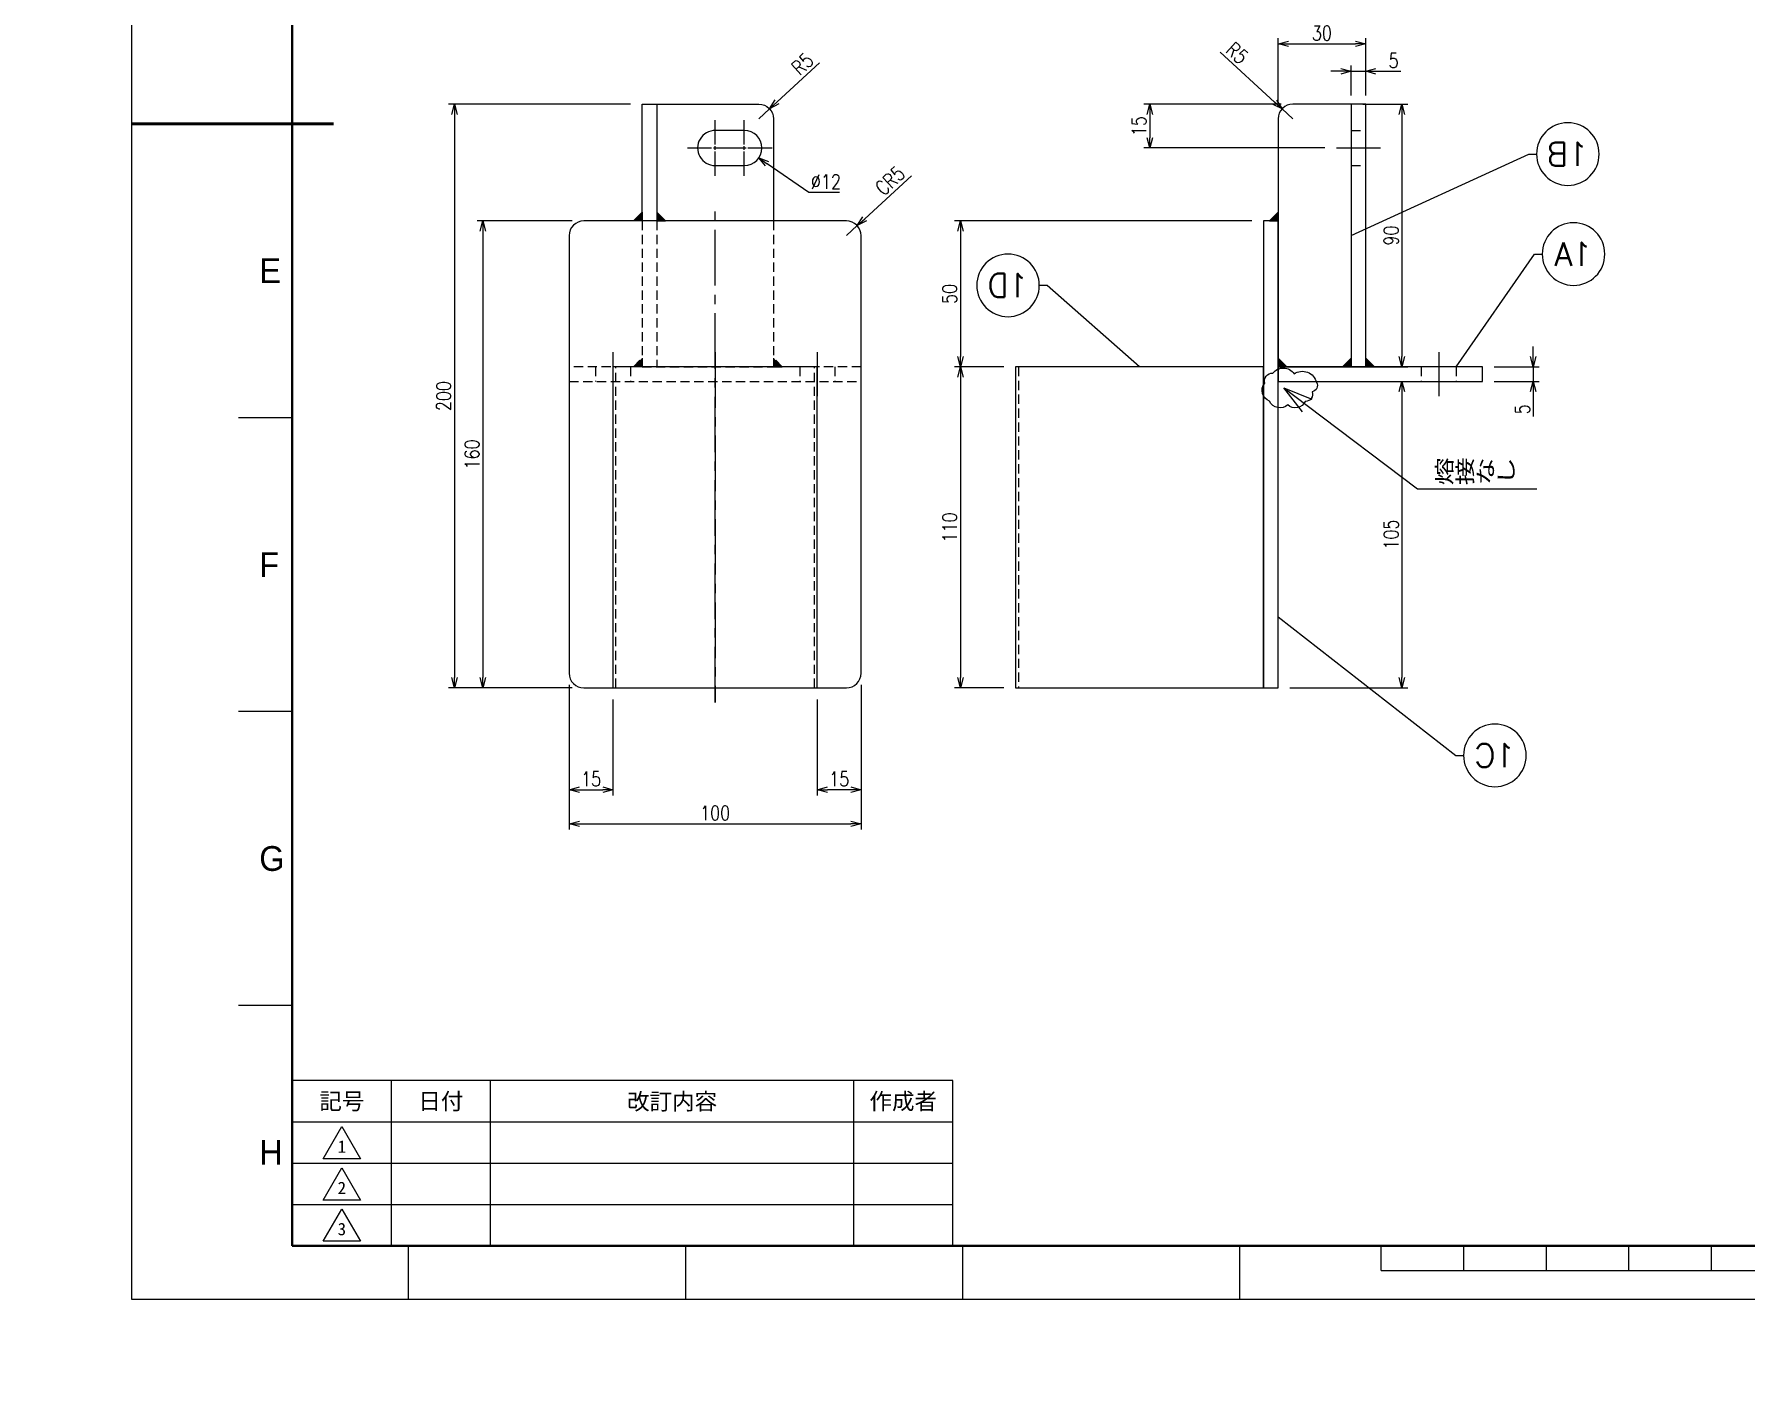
# Model space of a CAD drawing. Header units: millimetres. Extents: x 0 to 3072, y 0 to 1489.
# Drawn here: x 0 to 586, y 0 to 466 of the extents above; entities that cross this region are included whole.
import ezdxf
from ezdxf import colors
from ezdxf.entities.mleader import LeaderData, LeaderLine
from ezdxf.enums import TextEntityAlignment as Align
from ezdxf.math import Vec2, Vec3

# ---------------------------------------------------------------- set-up
doc = ezdxf.new("R2010")
doc.units = ezdxf.units.MM
doc.linetypes.add('CENTER2', pattern=[28.575, 19.05, -3.175, 3.175, -3.175])
doc.linetypes.add('HIDDEN2', pattern=[4.7625, 3.175, -1.5875])
for name, color, linetype, lineweight in [('01_外形線', 7, 'Continuous', 25), ('02_細線', 5, 'Continuous', 13), ('03_かくれ線', 6, 'HIDDEN2', 13), ('04_中心線', 1, 'CENTER2', 9), ('07_寸法線', 3, 'Continuous', 9), ('08_ハッチング', 5, 'Continuous', 13), ('99_図枠', 7, 'Continuous', 40)]:
    doc.layers.add(name, color=color, linetype=linetype, lineweight=lineweight)
doc.styles.add('MS_G', font='MS Gothic.ttf')
doc.styles.get("Standard").update_dxf_attribs({"font": 'arial.ttf'})
doc.styles.add('寸法用', font='simplex.shx', dxfattribs={"width": 0.8, "bigfont": '@extfont2.shx'})
doc.styles.add('表題用', font='MS PGothic.ttf')
doc.dimstyles.new('機械製図用', dxfattribs={"dimtxt": 3.5, "dimasz": 3.5, "dimexe": 2, "dimexo": 0, "dimgap": 1.2, "dimtad": 1, "dimdsep": 46, "dimtxsty": '寸法用', "dimblk": 'OPEN30', "dimcen": 0, "dimclrd": 256, "dimclre": 256, "dimclrt": 7, "dimazin": 2, "dimtm": 1e-09, "dimtfac": 0.75, "dimtmove": 0, "dimatfit": 3, "dimldrblk": 'OPEN30', "dimfxl": 1, "dimlwd": -1, "dimlwe": -1, "dimarcsym": 0})
doc.dimstyles.new('機械製図用$3', dxfattribs={"dimtxt": 3.5, "dimasz": 3.5, "dimexe": 2, "dimexo": 0, "dimgap": 1.2, "dimtad": 1, "dimtih": 1, "dimtoh": 1, "dimdsep": 46, "dimtxsty": '寸法用', "dimblk": 'OPEN30', "dimcen": 0, "dimsd1": 1, "dimclrd": 256, "dimclre": 256, "dimclrt": 7, "dimazin": 2, "dimtm": 1e-09, "dimtfac": 0.75, "dimtofl": 0, "dimtmove": 0, "dimatfit": 3, "dimldrblk": 'OPEN30', "dimfxl": 1, "dimlwd": -1, "dimlwe": -1, "dimarcsym": 0})

# ---------------------------------------------------------------- blocks, each defined once
blk = doc.blocks.new('*U76')
at = {"layer": '04_中心線', "color": 0, "linetype": 'CENTER2', "transparency": 16777216}
for p, q in [((0, 1.2), (0, 9.5)), ((-9.5, 0), (-1.2, 0)), ((1.2, 0), (9.5, 0)), ((0, -9.5), (0, -1.2))]:
    blk.add_line(p, q, dxfattribs=at)
at = {"layer": '04_中心線', "color": 0, "linetype": 'Continuous', "transparency": 16777216}
for p, q in [((-0.6, 0), (0.6, 0)), ((0, -0.6), (0, 0.6))]:
    blk.add_line(p, q, dxfattribs=at)
blk = doc.blocks.new('_Open30')
at = {"color": 0, "linetype": 'ByBlock', "lineweight": -2}
for p, q in [((-1, 0.268), (0, 0)), ((0, 0), (-1, -0.268)), ((0, 0), (-1, 0))]:
    blk.add_line(p, q, dxfattribs=at)
blk = doc.blocks.new('*D77')
at = {"layer": '07_寸法線', "transparency": 16777216}
for p, q in [((426.21, 440.9), (426.21, 464.56)), ((456.21, 445.9), (456.21, 464.56)), ((429.71, 462.56), (452.71, 462.56))]:
    blk.add_line(p, q, dxfattribs=at)
at = {"layer": 'Defpoints', "color": 0, "transparency": 16777216}
for p in [(456.21, 462.56), (456.21, 441.9), (426.21, 436.9)]:
    blk.add_point(p, dxfattribs=at)
at = {"layer": '07_寸法線', "transparency": 16777216, "xscale": 3.5, "yscale": 3.5, "zscale": 3.5, "rotation": 180}
blk.add_blockref('_Open30', (426.21, 462.56), dxfattribs=at)
at = {"layer": '07_寸法線', "transparency": 16777216, "xscale": 3.5, "yscale": 3.5, "zscale": 3.5}
blk.add_blockref('_Open30', (456.21, 462.56), dxfattribs=at)
at = {"layer": '07_寸法線', "color": 7, "transparency": 16777216, "insert": (441.21, 466.26), "char_height": 5, "attachment_point": 5, "style": '寸法用'}
blk.add_mtext('30', dxfattribs=at)
blk = doc.blocks.new('*D78')
at = {"layer": '07_寸法線', "transparency": 16777216}
for p, q in [((447.71, 453.17), (444.21, 453.17)), ((451.21, 444.9), (451.21, 455.17)), ((451.21, 453.17), (456.21, 453.17)), ((456.21, 444.9), (456.21, 455.17)), ((459.71, 453.17), (468.28, 453.17))]:
    blk.add_line(p, q, dxfattribs=at)
at = {"layer": 'Defpoints', "color": 0, "transparency": 16777216}
for p in [(456.21, 453.17), (451.21, 441.9), (456.21, 441.9)]:
    blk.add_point(p, dxfattribs=at)
at = {"layer": '07_寸法線', "transparency": 16777216, "xscale": 3.5, "yscale": 3.5, "zscale": 3.5}
blk.add_blockref('_Open30', (451.21, 453.17), dxfattribs=at)
at = {"layer": '07_寸法線', "transparency": 16777216, "xscale": 3.5, "yscale": 3.5, "zscale": 3.5, "rotation": 180}
blk.add_blockref('_Open30', (456.21, 453.17), dxfattribs=at)
at = {"layer": '07_寸法線', "color": 7, "transparency": 16777216, "insert": (465.75, 456.87), "char_height": 5, "attachment_point": 5, "style": '寸法用'}
blk.add_mtext('5', dxfattribs=at)
blk = doc.blocks.new('*D79')
at = {"layer": '07_寸法線', "transparency": 16777216}
for p, q in [((204.29, 441.9), (141.97, 441.9)), ((143.97, 438.4), (143.97, 245.4)), ((184.29, 241.9), (141.97, 241.9))]:
    blk.add_line(p, q, dxfattribs=at)
at = {"layer": 'Defpoints', "color": 0, "transparency": 16777216}
for p in [(208.29, 441.9), (143.97, 241.9), (188.29, 241.9)]:
    blk.add_point(p, dxfattribs=at)
at = {"layer": '07_寸法線', "transparency": 16777216, "xscale": 3.5, "yscale": 3.5, "zscale": 3.5}
for p, rotation in [((143.97, 441.9), 90), ((143.97, 241.9), 270)]:
    blk.add_blockref('_Open30', p, dxfattribs=dict(at, rotation=rotation))
at = {"layer": '07_寸法線', "color": 7, "transparency": 16777216, "insert": (140.27, 341.9), "char_height": 5, "attachment_point": 5, "rotation": 90, "style": '寸法用'}
blk.add_mtext('200', dxfattribs=at)
blk = doc.blocks.new('*D80')
at = {"layer": '07_寸法線', "transparency": 16777216}
for p, q in [((183.29, 242.9), (183.29, 193.31)), ((283.29, 242.9), (283.29, 193.31)), ((186.79, 195.31), (279.79, 195.31))]:
    blk.add_line(p, q, dxfattribs=at)
at = {"layer": 'Defpoints', "color": 0, "transparency": 16777216}
for p in [(183.29, 246.9), (283.29, 246.9), (283.29, 195.31)]:
    blk.add_point(p, dxfattribs=at)
at = {"layer": '07_寸法線', "transparency": 16777216, "xscale": 3.5, "yscale": 3.5, "zscale": 3.5, "rotation": 180}
blk.add_blockref('_Open30', (183.29, 195.31), dxfattribs=at)
at = {"layer": '07_寸法線', "transparency": 16777216, "xscale": 3.5, "yscale": 3.5, "zscale": 3.5}
blk.add_blockref('_Open30', (283.29, 195.31), dxfattribs=at)
at = {"layer": '07_寸法線', "color": 7, "transparency": 16777216, "insert": (233.29, 199.01), "char_height": 5, "attachment_point": 5, "style": '寸法用'}
blk.add_mtext('100', dxfattribs=at)
blk = doc.blocks.new('*D93')
at = {"layer": '07_寸法線', "transparency": 16777216}
for p, q in [((283.29, 242.9), (283.29, 205)), ((268.29, 237.9), (268.29, 205)), ((279.79, 207), (271.79, 207))]:
    blk.add_line(p, q, dxfattribs=at)
at = {"layer": 'Defpoints', "color": 0, "transparency": 16777216}
for p in [(283.29, 246.9), (268.29, 241.9), (268.29, 207)]:
    blk.add_point(p, dxfattribs=at)
at = {"layer": '07_寸法線', "transparency": 16777216, "xscale": 3.5, "yscale": 3.5, "zscale": 3.5, "rotation": 180}
blk.add_blockref('_Open30', (268.29, 207), dxfattribs=at)
at = {"layer": '07_寸法線', "transparency": 16777216, "xscale": 3.5, "yscale": 3.5, "zscale": 3.5}
blk.add_blockref('_Open30', (283.29, 207), dxfattribs=at)
at = {"layer": '07_寸法線', "color": 7, "transparency": 16777216, "insert": (275.79, 210.7), "char_height": 5, "attachment_point": 5, "style": '寸法用'}
blk.add_mtext('15', dxfattribs=at)
blk = doc.blocks.new('*D94')
at = {"layer": '07_寸法線', "transparency": 16777216}
for p, q in [((455.21, 441.9), (470.59, 441.9)), ((468.59, 438.4), (468.59, 355.4)), ((455.21, 351.9), (470.59, 351.9))]:
    blk.add_line(p, q, dxfattribs=at)
at = {"layer": 'Defpoints', "color": 0, "transparency": 16777216}
for p in [(451.21, 441.9), (451.21, 351.9), (468.59, 351.9)]:
    blk.add_point(p, dxfattribs=at)
at = {"layer": '07_寸法線', "transparency": 16777216, "xscale": 3.5, "yscale": 3.5, "zscale": 3.5}
for p, rotation in [((468.59, 441.9), 90), ((468.59, 351.9), 270)]:
    blk.add_blockref('_Open30', p, dxfattribs=dict(at, rotation=rotation))
at = {"layer": '07_寸法線', "color": 7, "transparency": 16777216, "insert": (464.89, 396.9), "char_height": 5, "attachment_point": 5, "rotation": 90, "style": '寸法用'}
blk.add_mtext('90', dxfattribs=at)
blk = doc.blocks.new('*D95')
at = {"layer": '07_寸法線', "transparency": 16777216}
for p, q in [((427.21, 441.9), (380.23, 441.9)), ((382.23, 438.4), (382.23, 430.4)), ((442.21, 426.9), (380.23, 426.9))]:
    blk.add_line(p, q, dxfattribs=at)
at = {"layer": 'Defpoints', "color": 0, "transparency": 16777216}
for p in [(431.21, 441.9), (382.23, 426.9), (446.21, 426.9)]:
    blk.add_point(p, dxfattribs=at)
at = {"layer": '07_寸法線', "transparency": 16777216, "xscale": 3.5, "yscale": 3.5, "zscale": 3.5}
for p, rotation in [((382.23, 441.9), 90), ((382.23, 426.9), 270)]:
    blk.add_blockref('_Open30', p, dxfattribs=dict(at, rotation=rotation))
at = {"layer": '07_寸法線', "color": 7, "transparency": 16777216, "insert": (378.53, 434.4), "char_height": 5, "attachment_point": 5, "rotation": 90, "style": '寸法用'}
blk.add_mtext('15', dxfattribs=at)
blk = doc.blocks.new('*D82')
at = {"layer": '07_寸法線', "transparency": 16777216}
for p, q in [((183.29, 242.9), (183.29, 205)), ((198.29, 237.9), (198.29, 205)), ((186.79, 207), (194.79, 207))]:
    blk.add_line(p, q, dxfattribs=at)
at = {"layer": 'Defpoints', "color": 0, "transparency": 16777216}
for p in [(183.29, 246.9), (198.29, 241.9), (198.29, 207)]:
    blk.add_point(p, dxfattribs=at)
at = {"layer": '07_寸法線', "transparency": 16777216, "xscale": 3.5, "yscale": 3.5, "zscale": 3.5, "rotation": 180}
blk.add_blockref('_Open30', (183.29, 207), dxfattribs=at)
at = {"layer": '07_寸法線', "transparency": 16777216, "xscale": 3.5, "yscale": 3.5, "zscale": 3.5}
blk.add_blockref('_Open30', (198.29, 207), dxfattribs=at)
at = {"layer": '07_寸法線', "color": 7, "transparency": 16777216, "insert": (190.79, 210.7), "char_height": 5, "attachment_point": 5, "style": '寸法用'}
blk.add_mtext('15', dxfattribs=at)
blk = doc.blocks.new('*D85')
at = {"layer": '07_寸法線', "transparency": 16777216}
for p, q in [((513.59, 355.4), (513.59, 358.9)), ((500.21, 351.9), (515.59, 351.9)), ((513.59, 351.9), (513.59, 346.9)), ((500.21, 346.9), (515.59, 346.9)), ((513.59, 343.4), (513.59, 334.83))]:
    blk.add_line(p, q, dxfattribs=at)
at = {"layer": 'Defpoints', "color": 0, "transparency": 16777216}
for p in [(496.21, 351.9), (496.21, 346.9), (513.59, 346.9)]:
    blk.add_point(p, dxfattribs=at)
at = {"layer": '07_寸法線', "transparency": 16777216, "xscale": 3.5, "yscale": 3.5, "zscale": 3.5}
for p, rotation in [((513.59, 351.9), 270), ((513.59, 346.9), 90)]:
    blk.add_blockref('_Open30', p, dxfattribs=dict(at, rotation=rotation))
at = {"layer": '07_寸法線', "color": 7, "transparency": 16777216, "insert": (509.89, 337.36), "char_height": 5, "attachment_point": 5, "rotation": 90, "style": '寸法用'}
blk.add_mtext('5', dxfattribs=at)
blk = doc.blocks.new('*D86')
at = {"layer": '07_寸法線', "transparency": 16777216}
for p, q in [((184.29, 401.9), (151.71, 401.9)), ((153.71, 398.4), (153.71, 245.4)), ((184.29, 241.9), (151.71, 241.9))]:
    blk.add_line(p, q, dxfattribs=at)
at = {"layer": 'Defpoints', "color": 0, "transparency": 16777216}
for p in [(188.29, 401.9), (153.71, 241.9), (188.29, 241.9)]:
    blk.add_point(p, dxfattribs=at)
at = {"layer": '07_寸法線', "transparency": 16777216, "xscale": 3.5, "yscale": 3.5, "zscale": 3.5}
for p, rotation in [((153.71, 401.9), 90), ((153.71, 241.9), 270)]:
    blk.add_blockref('_Open30', p, dxfattribs=dict(at, rotation=rotation))
at = {"layer": '07_寸法線', "color": 7, "transparency": 16777216, "insert": (150.01, 321.9), "char_height": 5, "attachment_point": 5, "rotation": 90, "style": '寸法用'}
blk.add_mtext('160', dxfattribs=at)
blk = doc.blocks.new('*D87')
at = {"layer": '07_寸法線', "transparency": 16777216}
for p, q in [((442.81, 346.9), (470.59, 346.9)), ((468.59, 343.4), (468.59, 245.4)), ((430.21, 241.9), (470.59, 241.9))]:
    blk.add_line(p, q, dxfattribs=at)
at = {"layer": 'Defpoints', "color": 0, "transparency": 16777216}
for p in [(438.81, 346.9), (426.21, 241.9), (468.59, 241.9)]:
    blk.add_point(p, dxfattribs=at)
at = {"layer": '07_寸法線', "transparency": 16777216, "xscale": 3.5, "yscale": 3.5, "zscale": 3.5}
for p, rotation in [((468.59, 346.9), 90), ((468.59, 241.9), 270)]:
    blk.add_blockref('_Open30', p, dxfattribs=dict(at, rotation=rotation))
at = {"layer": '07_寸法線', "color": 7, "transparency": 16777216, "insert": (464.89, 294.4), "char_height": 5, "attachment_point": 5, "rotation": 90, "style": '寸法用'}
blk.add_mtext('105', dxfattribs=at)
blk = doc.blocks.new('*D98')
at = {"layer": '07_寸法線', "transparency": 16777216}
for p, q in [((265.37, 411.65), (251.1, 421.5)), ((275.91, 411.65), (265.37, 411.65))]:
    blk.add_line(p, q, dxfattribs=at)
at = {"layer": 'Defpoints', "color": 0, "transparency": 16777216}
for p in [(238.35, 430.31), (248.22, 423.49)]:
    blk.add_point(p, dxfattribs=at)
at = {"layer": '07_寸法線', "transparency": 16777216, "xscale": 3.5, "yscale": 3.5, "zscale": 3.5, "rotation": 145.3639110186868}
blk.add_blockref('_Open30', (248.22, 423.49), dxfattribs=at)
at = {"layer": '07_寸法線', "color": 7, "transparency": 16777216, "insert": (271.24, 415.35), "char_height": 5, "attachment_point": 5, "style": '寸法用'}
blk.add_mtext('∅12', dxfattribs=at)
blk = doc.blocks.new('*D99')
at = {"layer": '07_寸法線', "transparency": 16777216}
for p, q in [((406.28, 459.73), (424.94, 442.64)), ((431.21, 436.9), (427.53, 440.27))]:
    blk.add_line(p, q, dxfattribs=at)
at = {"layer": 'Defpoints', "color": 0, "transparency": 16777216}
for p in [(427.53, 440.27), (431.21, 436.9)]:
    blk.add_point(p, dxfattribs=at)
at = {"layer": '07_寸法線', "transparency": 16777216, "xscale": 3.5, "yscale": 3.5, "zscale": 3.5, "rotation": 317.5113801995701}
blk.add_blockref('_Open30', (427.53, 440.27), dxfattribs=at)
at = {"layer": '07_寸法線', "color": 7, "transparency": 16777216, "insert": (412.12, 459.4), "char_height": 5, "attachment_point": 5, "rotation": 317.51138, "style": '寸法用'}
blk.add_mtext('R5', dxfattribs=at)
blk = doc.blocks.new('*D100')
at = {"layer": '07_寸法線', "transparency": 16777216}
for p, q in [((269.05, 456.04), (254.53, 442.66)), ((248.29, 436.9), (251.96, 440.29))]:
    blk.add_line(p, q, dxfattribs=at)
at = {"layer": 'Defpoints', "color": 0, "transparency": 16777216}
for p in [(251.96, 440.29), (248.29, 436.9)]:
    blk.add_point(p, dxfattribs=at)
at = {"layer": '07_寸法線', "transparency": 16777216, "xscale": 3.5, "yscale": 3.5, "zscale": 3.5, "rotation": 222.6813392306678}
blk.add_blockref('_Open30', (251.96, 440.29), dxfattribs=at)
at = {"layer": '07_寸法線', "color": 7, "transparency": 16777216, "insert": (263.21, 455.69), "char_height": 5, "attachment_point": 5, "rotation": 42.68134, "style": '寸法用'}
blk.add_mtext('R5', dxfattribs=at)
blk = doc.blocks.new('*D101')
at = {"layer": '07_寸法線', "transparency": 16777216}
for p, q in [((300.52, 417.4), (284.53, 402.66)), ((278.29, 396.9), (281.96, 400.29))]:
    blk.add_line(p, q, dxfattribs=at)
at = {"layer": 'Defpoints', "color": 0, "transparency": 16777216}
for p in [(281.96, 400.29), (278.29, 396.9)]:
    blk.add_point(p, dxfattribs=at)
at = {"layer": '07_寸法線', "transparency": 16777216, "xscale": 3.5, "yscale": 3.5, "zscale": 3.5, "rotation": 222.6813392306607}
blk.add_blockref('_Open30', (281.96, 400.29), dxfattribs=at)
at = {"layer": '07_寸法線', "color": 7, "transparency": 16777216, "insert": (293.21, 415.69), "char_height": 5, "attachment_point": 5, "rotation": 42.68134, "style": '寸法用'}
blk.add_mtext('CR5', dxfattribs=at)
blk = doc.blocks.new('*D106')
at = {"layer": '07_寸法線', "transparency": 16777216}
for p, q in [((332.21, 351.9), (315.34, 351.9)), ((317.34, 348.4), (317.34, 245.4)), ((332.21, 241.9), (315.34, 241.9))]:
    blk.add_line(p, q, dxfattribs=at)
at = {"layer": 'Defpoints', "color": 0, "transparency": 16777216}
for p in [(336.21, 351.9), (317.34, 241.9), (336.21, 241.9)]:
    blk.add_point(p, dxfattribs=at)
at = {"layer": '07_寸法線', "transparency": 16777216, "xscale": 3.5, "yscale": 3.5, "zscale": 3.5}
for p, rotation in [((317.34, 351.9), 90), ((317.34, 241.9), 270)]:
    blk.add_blockref('_Open30', p, dxfattribs=dict(at, rotation=rotation))
at = {"layer": '07_寸法線', "color": 7, "transparency": 16777216, "insert": (313.64, 296.9), "char_height": 5, "attachment_point": 5, "rotation": 90, "style": '寸法用'}
blk.add_mtext('110', dxfattribs=at)
blk = doc.blocks.new('*D107')
at = {"layer": '07_寸法線', "transparency": 16777216}
for p, q in [((417.21, 401.9), (315.34, 401.9)), ((317.34, 398.4), (317.34, 355.4)), ((332.21, 351.9), (315.34, 351.9))]:
    blk.add_line(p, q, dxfattribs=at)
at = {"layer": 'Defpoints', "color": 0, "transparency": 16777216}
for p in [(421.21, 401.9), (317.34, 351.9), (336.21, 351.9)]:
    blk.add_point(p, dxfattribs=at)
at = {"layer": '07_寸法線', "transparency": 16777216, "xscale": 3.5, "yscale": 3.5, "zscale": 3.5}
for p, rotation in [((317.34, 401.9), 90), ((317.34, 351.9), 270)]:
    blk.add_blockref('_Open30', p, dxfattribs=dict(at, rotation=rotation))
at = {"layer": '07_寸法線', "color": 7, "transparency": 16777216, "insert": (313.64, 376.9), "char_height": 5, "attachment_point": 5, "rotation": 90, "style": '寸法用'}
blk.add_mtext('50', dxfattribs=at)
blk = doc.blocks.new('AM_BALLOON1')
at = {"transparency": 16777216}
blk.add_circle((0, 0), 5, dxfattribs=at)
blk.add_attdef('B_NUMBER', text='', height=3, dxfattribs=at).set_placement((0, 0), align=Align.MIDDLE_CENTER)
blk = doc.blocks.new('_OPEN')
at = {"color": 0, "linetype": 'ByBlock'}
for p, q in [((-1, 0.17), (0, 0)), ((0, 0), (-1, -0.17)), ((0, 0), (-1, 0))]:
    blk.add_line(p, q, dxfattribs=at)
blk = doc.blocks.new('_TagCircle')
at = {"color": 0, "linetype": 'ByBlock', "lineweight": -2, "transparency": 16777216}
blk.add_circle((0, 0), 4, dxfattribs=at)
at = {"color": 0, "transparency": 16777216, "style": '寸法用'}
blk.add_attdef('タグ番号', text='', height=3, dxfattribs=at).set_placement((0, -1.5), align=Align.CENTER)
blk = doc.blocks.new('_None')
blk = doc.blocks.new('*U141')
at = {"layer": '04_中心線', "color": 0, "linetype": 'CENTER2', "transparency": 16777216}
for p, q in [((0, 1.2), (0, 9.5)), ((-9.5, 0), (-1.2, 0)), ((1.2, 0), (9.5, 0)), ((0, -9.5), (0, -1.2))]:
    blk.add_line(p, q, dxfattribs=at)
at = {"layer": '04_中心線', "color": 0, "linetype": 'Continuous', "transparency": 16777216}
for p, q in [((-0.6, 0), (0.6, 0)), ((0, -0.6), (0, 0.6))]:
    blk.add_line(p, q, dxfattribs=at)

msp = doc.modelspace()

# ---------------------------------------------------------------- hatches: boundary and pattern name
at = {"layer": '01_外形線'}
h = msp.add_hatch(color=3, dxfattribs=at)
h.dxf.hatch_style = 1
h.paths.add_polyline_path([(205.286, 401.896), (208.286, 401.896), (208.286, 404.896)])
h = msp.add_hatch(color=3, dxfattribs=at)
h.dxf.hatch_style = 1
h.paths.add_polyline_path([(213.286, 404.896), (213.286, 401.896), (216.286, 401.896)])
h = msp.add_hatch(color=3, dxfattribs=at)
h.dxf.hatch_style = 1
h.paths.add_polyline_path([(423.213, 401.896), (426.213, 401.896), (426.213, 404.896)])
h = msp.add_hatch(color=3, dxfattribs=at)
h.dxf.hatch_style = 1
h.paths.add_polyline_path([(426.213, 354.896), (426.213, 351.896), (429.213, 351.896)])
h = msp.add_hatch(color=3, dxfattribs=at)
h.dxf.hatch_style = 1
h.paths.add_polyline_path([(448.213, 351.896), (451.213, 351.896), (451.213, 354.896)])
h = msp.add_hatch(color=3, dxfattribs=at)
h.dxf.hatch_style = 1
h.paths.add_polyline_path([(456.213, 354.896), (456.213, 351.896), (459.213, 351.896)])
at = {"layer": '03_かくれ線'}
h = msp.add_hatch(color=6, dxfattribs=at)
h.dxf.hatch_style = 1
h.paths.add_polyline_path([(205.286, 351.896), (208.286, 351.896), (208.286, 354.896)])
h = msp.add_hatch(color=6, dxfattribs=at)
h.dxf.hatch_style = 1
h.paths.add_polyline_path([(253.286, 354.896), (253.286, 351.896), (256.286, 351.896)])

# ---------------------------------------------------------------- linework, layer by layer
at = {"layer": '01_外形線'}
for p, q in [((213.286, 441.896), (213.286, 401.896)), ((451.213, 441.896), (451.213, 351.896)), ((243.286, 432.896), (233.394, 432.895)), ((233.286, 420.896), (243.286, 420.896))]:
    msp.add_line(p, q, dxfattribs=at)
msp.add_lwpolyline([(208.286, 401.896), (208.286, 441.896), (248.286, 441.896, -0.4142136), (253.286, 436.896), (253.286, 401.896)], format="xyb", dxfattribs=at)
for points in [[(426.213, 351.896), (456.213, 351.896), (456.213, 441.896), (431.213, 441.896, 0.4142136), (426.213, 436.896)], [(188.286, 241.896), (278.286, 241.896, 0.4142136), (283.286, 246.896), (283.286, 396.896, 0.4142136), (278.286, 401.896), (188.286, 401.896, 0.4142136), (183.286, 396.896), (183.286, 246.896, 0.4142136)]]:
    msp.add_lwpolyline(points, format="xyb", close=True, dxfattribs=at)
for points in [[(421.213, 241.896), (426.213, 241.896), (426.213, 401.896), (421.213, 401.896)], [(198.286, 241.896), (268.286, 241.896), (268.286, 351.896), (198.286, 351.896)], [(336.213, 241.896), (421.213, 241.896), (421.213, 351.896), (336.213, 351.896)], [(426.213, 346.896), (496.213, 346.896), (496.213, 351.896), (426.213, 351.896)]]:
    msp.add_lwpolyline(points, close=True, dxfattribs=at)
for centre, start, end in [((233.286, 426.896), 88.972688, 270), ((243.286, 426.896), 270, 90)]:
    msp.add_arc(centre, 6, start, end, dxfattribs=at)
at = {"layer": '02_細線', "color": 1}
msp.add_lwpolyline([(431.658, 349.498, -0.5205671), (439.342, 346.592, -0.5205671), (437.888, 343.374, -0.5205671), (435.5, 340.053, -0.5205671), (429.477, 338.912, -0.5205671), (423.247, 340.157, -0.5205671), (421.585, 346.281, -0.5205671), (424.389, 349.706, -0.5205671)], format="xyb", close=True, dxfattribs=at)
at = {"layer": '03_かくれ線'}
for p, q in [((451.213, 432.896), (456.213, 432.896)), ((451.213, 420.896), (456.213, 420.896)), ((208.286, 401.896), (208.286, 351.896)), ((213.286, 401.896), (213.286, 351.896)), ((253.286, 401.896), (253.286, 351.896)), ((192.286, 351.896), (192.286, 346.896)), ((199.286, 241.896), (199.286, 351.896)), ((204.286, 351.896), (204.286, 346.896)), ((208.286, 351.896), (253.286, 351.896)), ((262.286, 351.896), (262.286, 346.896)), ((267.286, 241.896), (267.286, 351.896)), ((274.286, 351.896), (274.286, 346.896)), ((337.213, 351.896), (337.213, 241.896)), ((475.213, 351.896), (475.213, 346.896)), ((487.213, 351.896), (487.213, 346.896))]:
    msp.add_line(p, q, dxfattribs=at)
msp.add_lwpolyline([(183.286, 346.896), (283.286, 346.896), (283.286, 351.896), (183.286, 351.896)], close=True, dxfattribs=at)
at = {"layer": '03_かくれ線', "color": 6}
for points in [[(208.286, 351.896), (205.286, 351.896), (208.286, 354.896), (208.286, 351.896)], [(253.286, 351.896), (256.286, 351.896), (253.286, 354.896), (253.286, 351.896)]]:
    msp.add_lwpolyline(points, dxfattribs=at)
at = {"layer": '04_中心線'}
for p, q in [((446.213, 426.896), (461.213, 426.896)), ((233.286, 236.896), (233.286, 406.896)), ((198.286, 356.896), (198.286, 341.896)), ((233.286, 356.896), (233.286, 341.896)), ((233.286, 356.896), (233.286, 236.896)), ((268.286, 356.896), (268.286, 341.896)), ((481.213, 356.896), (481.213, 341.896))]:
    msp.add_line(p, q, dxfattribs=at)
at = {"layer": '08_ハッチング'}
for points in [[(208.286, 401.896), (205.286, 401.896), (208.286, 404.896), (208.286, 401.896)], [(213.286, 401.896), (216.286, 401.896), (213.286, 404.896), (213.286, 401.896)], [(426.213, 401.896), (426.213, 404.896), (423.213, 401.896), (426.213, 401.896)], [(426.213, 351.896), (429.213, 351.896), (426.213, 354.896), (426.213, 351.896)], [(451.213, 351.896), (448.213, 351.896), (451.213, 354.896), (451.213, 351.896)], [(456.213, 351.896), (459.213, 351.896), (456.213, 354.896), (456.213, 351.896)]]:
    msp.add_lwpolyline(points, dxfattribs=at)
at = {"layer": '99_図枠', "lineweight": 53}
msp.add_line((33.326, 435.186), (102.569, 435.186), dxfattribs=at)
at = {"layer": '99_図枠', "lineweight": 25}
for p, q in [((88.426, 334.481), (70.041, 334.481)), ((88.426, 233.775), (70.041, 233.775)), ((88.426, 133.07), (70.041, 133.07)), ((88.426, 93.179), (314.712, 93.179)), ((128.267, 32.447), (128.267, 50.751)), ((223.208, 32.447), (223.208, 50.751)), ((318.149, 32.447), (318.149, 50.751)), ((413.09, 32.447), (413.09, 50.751)), ((461.543, 42.265), (461.543, 50.751)), ((489.829, 42.265), (489.829, 50.751)), ((518.115, 42.265), (518.115, 50.751)), ((546.4, 42.265), (546.4, 50.751)), ((574.686, 42.265), (574.686, 50.751)), ((461.543, 42.265), (744.4, 42.265))]:
    msp.add_line(p, q, dxfattribs=at)
at = {"layer": '99_図枠', "lineweight": 13}
for p, q in [((122.369, 50.751), (122.369, 107.322)), ((156.312, 50.751), (156.312, 107.322)), ((280.769, 50.751), (280.769, 107.322)), ((88.426, 79.036), (314.712, 79.036)), ((88.426, 64.893), (314.712, 64.893))]:
    msp.add_line(p, q, dxfattribs=at)
at = {"layer": '99_図枠'}
msp.add_lwpolyline([(88.426, 50.751), (1154.232, 50.751), (1154.232, 819.621), (88.426, 819.621)], close=True, dxfattribs=at)
at = {"layer": '99_図枠', "lineweight": 25}
msp.add_lwpolyline([(88.426, 50.751), (314.712, 50.751), (314.712, 107.322), (88.426, 107.322)], close=True, dxfattribs=at)
at = {"layer": '99_図枠', "lineweight": 13}
for points in [[(99.034, 80.538), (105.398, 91.562), (111.762, 80.538), (99.034, 80.538)], [(99.034, 66.396), (105.398, 77.419), (111.762, 66.396), (99.034, 66.396)], [(99.034, 52.253), (105.398, 63.276), (111.762, 52.253), (99.034, 52.253)]]:
    msp.add_lwpolyline(points, dxfattribs=at)
at = {"layer": 'Defpoints'}
msp.add_lwpolyline([(33.326, 32.447), (1172.618, 32.447), (1172.618, 838.007), (33.326, 838.007)], close=True, dxfattribs=at)

# ---------------------------------------------------------------- block references
at = {"layer": '04_中心線', "linetype": 'CENTER2'}
for name, p in [('*U76', (233.286, 426.896)), ('*U141', (243.286, 426.896))]:
    msp.add_blockref(name, p, dxfattribs=at)

# ---------------------------------------------------------------- texts
at = {"layer": '99_図枠', "lineweight": 13, "style": '表題用'}
for s, p in [('E', (77.112, 384.833)), ('F', (77.112, 284.128)), ('G', (77.112, 183.423)), ('H', (77.112, 82.717))]:
    msp.add_text(s, height=8.486, dxfattribs=at).set_placement(p, align=Align.MIDDLE_LEFT)
at = {"layer": '99_図枠', "style": '表題用'}
for s, p in [('記号', (105.398, 100.251)), ('日付', (139.341, 100.251)), ('作成者', (297.741, 100.251))]:
    msp.add_text(s, height=5.6571, dxfattribs=at).set_placement(p, align=Align.MIDDLE_CENTER)
msp.add_text('改訂内容', height=5.6571, dxfattribs=at).set_placement((218.541, 100.251), align=Align.MIDDLE)
at = {"layer": '99_図枠', "lineweight": 13, "style": 'MS_G'}
for s, p in [('1', (105.398, 84.693)), ('2', (105.398, 70.551)), ('3', (105.398, 56.408))]:
    msp.add_text(s, height=4.243, dxfattribs=at).set_placement(p, align=Align.MIDDLE)

# ---------------------------------------------------------------- dimensions: what is measured, and where the dimension line sits
at = {"layer": '07_寸法線'}
for base, p1, p2, override, picture, middle in [((456.213, 462.561), (426.213, 436.896), (456.213, 441.896), {"dimtxt": 5, "dimexo": 4}, '*D77', (441.213, 466.261)), ((456.213, 453.166), (451.213, 441.896), (456.213, 441.896), {"dimtxt": 5, "dimexo": 3}, '*D78', (465.746, 456.866)), ((283.286, 195.306), (183.286, 246.896), (283.286, 246.896), {"dimtxt": 5, "dimexo": 4}, '*D80', (233.286, 199.006)), ((268.286, 206.995), (283.286, 246.896), (268.286, 241.896), {"dimtxt": 5, "dimexo": 4}, '*D93', (275.786, 210.695))]:
    dim = msp.add_linear_dim(base=base, p1=p1, p2=p2, dimstyle='機械製図用', override=override, dxfattribs=at)
    dim.commit()
    dim.dimension.update_dxf_attribs({"geometry": picture, "text_midpoint": middle})
for center, mpoint, picture, middle in [((431.213, 436.896), (427.525, 440.273), '*D99', (409.621, 456.673)), ((248.286, 436.896), (251.962, 440.285), '*D100', (265.716, 452.969))]:
    dim = msp.add_radius_dim(center=center, mpoint=mpoint, dimstyle='機械製図用', override={"dimtxt": 5}, dxfattribs=at)
    dim.commit()
    dim.dimension.update_dxf_attribs({"geometry": picture, "text_midpoint": middle, "dimtype": 164})
for base, p1, p2, angle, picture, middle in [((143.967, 241.896), (208.286, 441.896), (188.286, 241.896), 90, '*D79', (140.267, 341.896)), ((382.231, 426.896), (431.213, 441.896), (446.213, 426.896), 90, '*D95', (378.531, 434.396)), ((468.591, 351.896), (451.213, 441.896), (451.213, 351.896), 90, '*D94', (464.891, 396.896)), ((153.706, 241.896), (188.286, 401.896), (188.286, 241.896), 90, '*D86', (150.006, 321.896)), ((317.339, 351.896), (421.213, 401.896), (336.213, 351.896), 90, '*D107', (313.639, 376.896)), ((513.591, 346.896), (496.213, 351.896), (496.213, 346.896), 90, '*D85', (509.891, 337.362)), ((468.591, 241.896), (438.812, 346.896), (426.213, 241.896), 90, '*D87', (464.891, 294.396)), ((198.286, 206.995), (183.286, 246.896), (198.286, 241.896), 180, '*D82', (190.786, 210.695))]:
    dim = msp.add_linear_dim(base=base, p1=p1, p2=p2, angle=angle, dimstyle='機械製図用', override={"dimtxt": 5, "dimexo": 4}, dxfattribs=at)
    dim.commit()
    dim.dimension.update_dxf_attribs({"geometry": picture, "text_midpoint": middle})
dim = msp.add_diameter_dim_2p(p1=(238.349, 430.314), p2=(248.223, 423.493), dimstyle='機械製図用$3', override={"dimtxt": 5}, dxfattribs=at)
dim.commit()
dim.dimension.update_dxf_attribs({"geometry": '*D98', "text_midpoint": (271.239, 411.646), "dimtype": 163})
dim = msp.add_radius_dim(center=(278.286, 396.896), mpoint=(281.962, 400.285), text='C<>', dimstyle='機械製図用', override={"dimtxt": 5}, dxfattribs=at)
dim.commit()
dim.dimension.update_dxf_attribs({"geometry": '*D101', "text_midpoint": (295.716, 412.969), "dimtype": 164})
dim = msp.add_linear_dim(base=(317.339, 241.896), p1=(336.213, 351.896), p2=(336.213, 241.896), angle=90, dimstyle='機械製図用', override={"dimtxt": 5, "dimexo": 4}, dxfattribs=at)
dim.commit()
dim.dimension.update_dxf_attribs({"geometry": '*D106', "text_midpoint": (317.339, 296.896), "dimtype": 160})

# ---------------------------------------------------------------- leaders
ml = msp.add_multileader_block('Standard', dxfattribs=at)
ml.set_content('AM_BALLOON1', color=256, scale=2.244364)
ml.set_attribute('B_NUMBER', '1C', width=0)
ml.set_leader_properties(color=256, linetype='ByLayer', lineweight=-1)
ml.set_arrow_properties(name='OPEN')
ml.build(insert=Vec2(0, 0))
ml.multileader.update_dxf_attribs({"leader_type": 0, "has_dogleg": 0, "text_right_attachment_type": 6, "dogleg_length": 0, "arrow_head_size": 1.122, "scale": 2.5, "block_connection_type": 1})
ctx = ml.context
ctx.base_point, ctx.scale, ctx.char_height, ctx.arrow_head_size, ctx.landing_gap_size, ctx.plane_origin = Vec3(776.202, 793.294), 2.5, 2.244, 1.122, 1.122, Vec3(776.202, 793.294)
ctx.right_attachment, ctx.attachment_type = 6, 1
notes = []
notes.append((ctx, [(0, (0, 0, 0), (0, 0), (1, 0), 1, [])]))
ctx.block.insert = Vec3(776.202, 793.294)
ml = msp.add_multileader_block('Standard', dxfattribs=at)
ml.set_content('AM_BALLOON1', color=256, scale=2.244364)
ml.set_attribute('B_NUMBER', '１D', width=0)
ml.set_leader_properties(color=256, linetype='ByLayer', lineweight=-1)
ml.set_arrow_properties(name='OPEN')
ml.build(insert=Vec2(0, 0))
ml.multileader.update_dxf_attribs({"leader_type": 0, "has_dogleg": 0, "text_right_attachment_type": 6, "dogleg_length": 0, "arrow_head_size": 1.122, "scale": 2.5, "block_connection_type": 1})
ctx = ml.context
ctx.base_point, ctx.scale, ctx.char_height, ctx.arrow_head_size, ctx.landing_gap_size, ctx.plane_origin = Vec3(1052.173, 793.294), 2.5, 2.244, 1.122, 1.122, Vec3(1052.173, 793.294)
ctx.right_attachment, ctx.attachment_type = 6, 1
notes.append((ctx, [(0, (0, 0, 0), (0, 0), (1, 0), 1, [])]))
ctx.block.insert = Vec3(1052.173, 793.294)
ml = msp.add_multileader_block('Standard', dxfattribs=at)
ml.set_content('AM_BALLOON1', color=256, scale=2.244364)
ml.set_attribute('B_NUMBER', '１B', width=0)
ml.set_leader_properties(color=256, linetype='ByLayer', lineweight=-1)
ml.set_arrow_properties(name='OPEN')
ml.build(insert=Vec2(0, 0))
ml.multileader.update_dxf_attribs({"leader_type": 0, "has_dogleg": 0, "text_right_attachment_type": 6, "dogleg_length": 0, "arrow_head_size": 1.122, "scale": 2.5, "block_connection_type": 1})
ctx = ml.context
ctx.base_point, ctx.scale, ctx.char_height, ctx.arrow_head_size, ctx.landing_gap_size, ctx.plane_origin = Vec3(606.458, 748.824), 2.5, 2.244, 1.122, 1.122, Vec3(606.458, 748.824)
ctx.right_attachment, ctx.attachment_type = 6, 1
notes.append((ctx, [(0, (0, 0, 0), (0, 0), (1, 0), 1, [])]))
ctx.block.insert = Vec3(606.458, 748.824)
ml = msp.add_multileader_block('Standard', dxfattribs=at)
ml.set_content('AM_BALLOON1', color=256, scale=3.349797)
ml.set_attribute('B_NUMBER', '1', width=0)
ml.set_leader_properties(color=256, linetype='ByLayer', lineweight=-1)
ml.set_arrow_properties(name='OPEN')
ml.build(insert=Vec2(0, 0))
ml.multileader.update_dxf_attribs({"leader_type": 0, "has_dogleg": 0, "text_right_attachment_type": 6, "dogleg_length": 0, "arrow_head_size": 1.675, "scale": 2.5, "block_connection_type": 1})
ctx = ml.context
ctx.base_point, ctx.scale, ctx.char_height, ctx.arrow_head_size, ctx.landing_gap_size, ctx.plane_origin = Vec3(146.036, 723.527), 2.5, 3.35, 1.675, 1.675, Vec3(146.036, 723.527)
ctx.right_attachment, ctx.attachment_type = 6, 1
notes.append((ctx, [(0, (0, 0, 0), (0, 0), (1, 0), 1, [])]))
ctx.block.insert = Vec3(146.036, 723.527)
ml = msp.add_multileader_block('Standard', dxfattribs=at)
ml.set_content('AM_BALLOON1', color=256, scale=2.244364)
ml.set_attribute('B_NUMBER', '1A', width=0)
ml.set_leader_properties(color=256, linetype='ByLayer', lineweight=-1)
ml.set_arrow_properties(name='OPEN')
ml.build(insert=Vec2(0, 0))
ml.multileader.update_dxf_attribs({"leader_type": 0, "has_dogleg": 0, "text_right_attachment_type": 6, "dogleg_length": 0, "arrow_head_size": 1.122, "scale": 2.5, "block_connection_type": 1})
ctx = ml.context
ctx.base_point, ctx.scale, ctx.char_height, ctx.arrow_head_size, ctx.landing_gap_size, ctx.plane_origin = Vec3(432.335, 710.595), 2.5, 2.244, 1.122, 1.122, Vec3(432.335, 710.595)
ctx.right_attachment, ctx.attachment_type = 6, 1
notes.append((ctx, [(0, (0, 0, 0), (0, 0), (1, 0), 1, [])]))
ctx.block.insert = Vec3(432.335, 710.595)
ml = msp.add_multileader_block('Standard', dxfattribs=at)
ml.set_content('AM_BALLOON1', color=256, scale=3.349797)
ml.set_attribute('B_NUMBER', '2', width=0)
ml.set_leader_properties(color=256, linetype='ByLayer', lineweight=-1)
ml.set_arrow_properties(name='OPEN')
ml.build(insert=Vec2(0, 0))
ml.multileader.update_dxf_attribs({"leader_type": 0, "has_dogleg": 0, "text_right_attachment_type": 6, "dogleg_length": 0, "arrow_head_size": 1.675, "scale": 2.5, "block_connection_type": 1})
ctx = ml.context
ctx.base_point, ctx.scale, ctx.char_height, ctx.arrow_head_size, ctx.landing_gap_size, ctx.plane_origin = Vec3(659.129, 424.428), 2.5, 3.35, 1.675, 1.675, Vec3(659.129, 424.428)
ctx.right_attachment, ctx.attachment_type = 6, 1
notes.append((ctx, [(0, (0, 0, 0), (0, 0), (1, 0), 1, [])]))
ctx.block.insert = Vec3(659.129, 424.428)
ml = msp.add_multileader_block('Standard', dxfattribs=at)
ml.set_content('AM_BALLOON1', color=256, scale=3.349797)
ml.set_attribute('B_NUMBER', '3', width=0)
ml.set_leader_properties(color=256, linetype='ByLayer', lineweight=-1)
ml.set_arrow_properties(name='OPEN')
ml.build(insert=Vec2(0, 0))
ml.multileader.update_dxf_attribs({"leader_type": 0, "has_dogleg": 0, "text_right_attachment_type": 6, "dogleg_length": 0, "arrow_head_size": 1.675, "scale": 2.5, "block_connection_type": 1})
ctx = ml.context
ctx.base_point, ctx.scale, ctx.char_height, ctx.arrow_head_size, ctx.landing_gap_size, ctx.plane_origin = Vec3(923.634, 424.428), 2.5, 3.35, 1.675, 1.675, Vec3(923.634, 424.428)
ctx.right_attachment, ctx.attachment_type = 6, 1
notes.append((ctx, [(0, (0, 0, 0), (0, 0), (1, 0), 1, [])]))
ctx.block.insert = Vec3(923.634, 424.428)
ml = msp.add_multileader_block('Standard', dxfattribs=at)
ml.set_content('_TagCircle', color=256, scale=-2.68)
ml.set_attribute('タグ番号', '1B', width=0)
ml.set_leader_properties()
ml.set_arrow_properties(name='NONE')
ml.build(insert=Vec2(0, 0))
ml.multileader.update_dxf_attribs({"dogleg_length": 1, "arrow_head_size": 9.38, "scale": 8})
ctx = ml.context
ctx.base_point, ctx.scale, ctx.char_height, ctx.arrow_head_size, ctx.landing_gap_size, ctx.plane_origin = Vec3(514.731, 424.81), 8, 10.72, 9.38, 5.36, Vec3(268.842, 358.032)
ctx.text_align_type = 2
notes.append((ctx, [(1, (1, 1, 0), (512.051, 424.81), (1, 0), 2.68, [(0, [(451.213, 396.896)], 0, [])])]))
ctx.block.insert, ctx.block.scale = Vec3(525.451, 424.81), Vec3(-2.68, 2.68, 2.68)
ml = msp.add_multileader_block('Standard', dxfattribs=at)
ml.set_content('_TagCircle', color=256, scale=-2.68)
ml.set_attribute('タグ番号', '1A', width=0)
ml.set_leader_properties()
ml.set_arrow_properties(name='NONE')
ml.build(insert=Vec2(0, 0))
ml.multileader.update_dxf_attribs({"dogleg_length": 1, "arrow_head_size": 9.38, "scale": 8})
ctx = ml.context
ctx.base_point, ctx.scale, ctx.char_height, ctx.arrow_head_size, ctx.landing_gap_size, ctx.plane_origin = Vec3(516.677, 390.53), 8, 10.72, 9.38, 5.36, Vec3(304.842, 313.032)
ctx.text_align_type = 2
notes.append((ctx, [(1, (1, 1, 0), (513.997, 390.53), (1, 0), 2.68, [(0, [(487.213, 351.896)], 0, [])])]))
ctx.block.insert, ctx.block.scale = Vec3(527.397, 390.53), Vec3(-2.68, 2.68, 2.68)
ml = msp.add_multileader_block('Standard', dxfattribs=at)
ml.set_content('_TagCircle', color=256, scale=-2.68)
ml.set_attribute('タグ番号', '1D', width=0)
ml.set_leader_properties()
ml.set_arrow_properties(name='NONE')
ml.build(insert=Vec2(0, 0))
ml.multileader.update_dxf_attribs({"dogleg_length": 1, "arrow_head_size": 9.38, "scale": 8})
ctx = ml.context
ctx.base_point, ctx.scale, ctx.char_height, ctx.arrow_head_size, ctx.landing_gap_size, ctx.plane_origin = Vec3(322.922, 379.81), 8, 10.72, 9.38, 5.36, Vec3(196.342, 313.032)
ctx.text_align_type = 2
notes.append((ctx, [(0, (1, 1, 0), (347.042, 379.81), (-1, 0), 2.68, [(0, [(378.713, 351.896)], 0, [])])]))
ctx.block.insert, ctx.block.scale = Vec3(333.642, 379.81), Vec3(-2.68, 2.68, 2.68)
ml = msp.add_multileader_mtext('Standard', dxfattribs=at)
ml.set_content('熔接なし', color=7, style='寸法用')
ml.set_leader_properties(color=256, linetype='ByLayer', lineweight=-1)
ml.set_arrow_properties(name='OPEN30')
ml.build(insert=Vec2(0, 0))
ml.multileader.update_dxf_attribs({"has_dogleg": 0, "text_left_attachment_type": 6, "text_right_attachment_type": 6, "arrow_head_size": 10})
ctx = ml.context
ctx.base_point, ctx.char_height, ctx.arrow_head_size, ctx.landing_gap_size, ctx.plane_origin = Vec3(473.982, 310.098), 8, 10, 5.6, Vec3(566.427, 224.644)
ctx.left_attachment, ctx.right_attachment = 6, 6
notes.append((ctx, [(0, (1, 1, 0), (451.582, 310.098), (1, 0), 22.4, [(0, [(428.135, 344.655)], 0, [])])]))
ctx.mtext.insert, ctx.mtext.width, ctx.mtext.defined_height, ctx.mtext.line_spacing_factor, ctx.mtext.flow_direction = Vec3(479.582, 319.698), 50, 8.846, 3, 5
ml = msp.add_multileader_block('Standard', dxfattribs=at)
ml.set_content('_TagCircle', color=256, scale=-2.68)
ml.set_attribute('タグ番号', '1C', width=0)
ml.set_leader_properties()
ml.set_arrow_properties(name='NONE')
ml.build(insert=Vec2(0, 0))
ml.multileader.update_dxf_attribs({"dogleg_length": 1, "arrow_head_size": 9.38, "scale": 8})
ctx = ml.context
ctx.base_point, ctx.scale, ctx.char_height, ctx.arrow_head_size, ctx.landing_gap_size, ctx.plane_origin = Vec3(489.731, 218.736), 8, 10.72, 9.38, 5.36, Vec3(243.842, 227.402)
ctx.text_align_type = 2
notes.append((ctx, [(1, (1, 1, 0), (487.051, 218.736), (1, 0), 2.68, [(0, [(426.213, 266.266)], 0, [])])]))
ctx.block.insert, ctx.block.scale = Vec3(500.451, 218.736), Vec3(-2.68, 2.68, 2.68)
for ctx, leaders in notes:
    for number, flags, end, landing, length, lines in leaders:
        leader = LeaderData()
        leader.index, (leader.has_last_leader_line, leader.has_dogleg_vector, leader.attachment_direction) = number, flags
        leader.last_leader_point, leader.dogleg_vector, leader.dogleg_length = Vec3(end), Vec3(landing), length
        for number, points, colour, breaks in lines:
            line = LeaderLine()
            line.index, line.vertices, line.color, line.breaks = number, Vec3.list(points), colors.encode_raw_color(colour), breaks
            leader.lines.append(line)
        ctx.leaders.append(leader)

doc.saveas('drawing.dxf')
